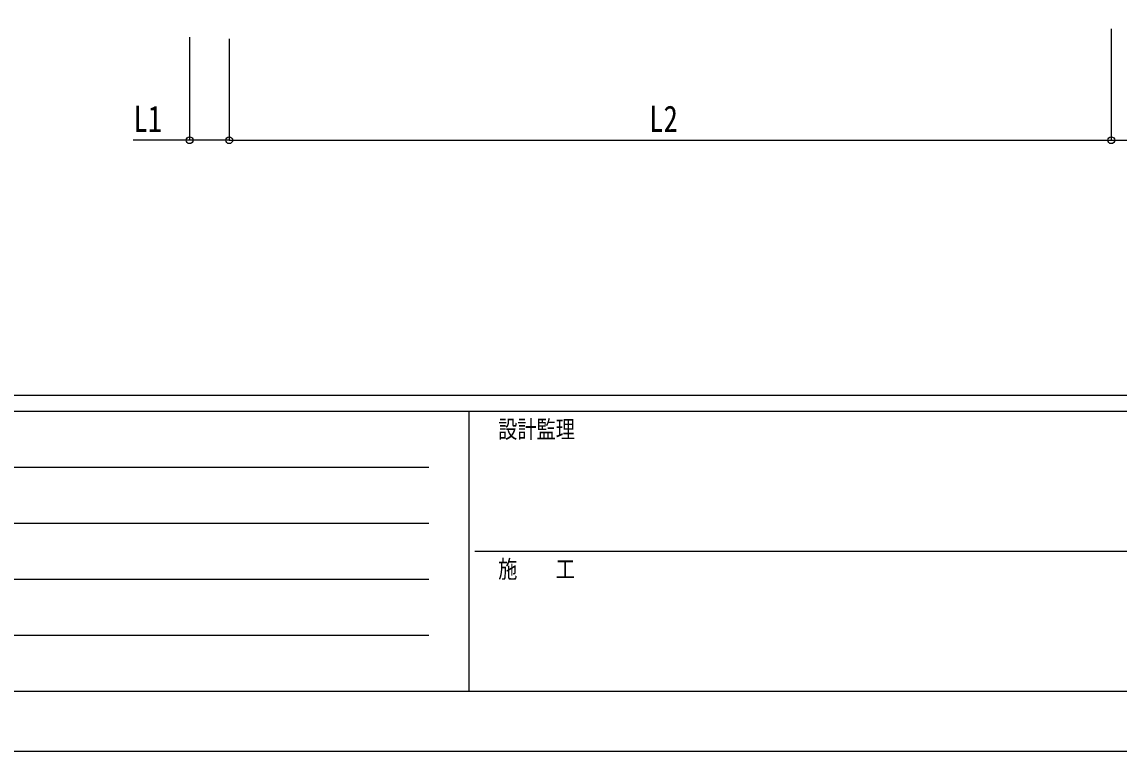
# Model space of a CAD drawing. Units: millimetres, scale not verified. Extents: x -10512 to 10512, y -7425 to 7425.
# Drawn here: x -4661 to -1228, y -7425 to -5145 of the extents above; entities that cross this region are included whole.
import ezdxf
from ezdxf.enums import TextEntityAlignment as Align

# ---------------------------------------------------------------- set-up
doc = ezdxf.new("R2010")
doc.units = ezdxf.units.MM
doc.header["$LTSCALE"] = 30
doc.layers.add('0-6_YKK_D', color=6, linetype='Continuous')
doc.layers.add('0-7_YKK_ZWAK', color=7, linetype='Continuous')
doc.styles.add('ＭＳ ゴシック', font='')
doc.styles.get('ＭＳ ゴシック').set_extended_font_data('MS Gothic')

msp = doc.modelspace()

# ---------------------------------------------------------------- linework, layer by layer
at = {"layer": '0-6_YKK_D'}
for p, q in [((-1252.34, -5165.95), (-1252.34, -5515.56)), ((-1252.34, -5165.95), (-1252.34, -5515.56)), ((-4136.34, -5192.37), (-4136.34, -5515.56)), ((-4012.34, -5197.46), (-4012.34, -5515.56)), ((-4012.34, -5197.46), (-4012.34, -5515.56)), ((-4012.34, -5514.56), (-1252.34, -5514.56)), ((-1252.34, -5514.56), (1507.66, -5514.56))]:
    msp.add_line(p, q, dxfattribs=at)
msp.add_lwpolyline([(-4012.34, -5514.56), (-4136.34, -5514.56), (-4313.44, -5514.56)], dxfattribs=at)
for centre in [(-4136.34, -5514.56), (-4012.34, -5514.56), (-4012.34, -5514.56), (-1252.34, -5514.56), (-1252.34, -5514.56)]:
    msp.add_circle(centre, 10.62, dxfattribs=at)
at = {"layer": '0-7_YKK_ZWAK'}
for p, q in [((9737.55, -6312.5), (-9762.45, -6312.5)), ((-3262.45, -6362.5), (-9762.45, -6362.5)), ((-3262.45, -6362.5), (-3262.45, -7237.5)), ((-12.45, -6362.5), (-3262.45, -6362.5)), ((-9656.2, -6537.5), (-3387.45, -6537.5)), ((-9656.2, -6712.5), (-3387.45, -6712.5)), ((-3243.7, -6800), (-12.45, -6800)), ((-9656.2, -6887.5), (-3387.45, -6887.5)), ((-9656.2, -7062.5), (-3387.45, -7062.5)), ((-9762.45, -7237.5), (-3262.45, -7237.5)), ((-3262.45, -7237.5), (-12.45, -7237.5))]:
    msp.add_line(p, q, dxfattribs=at)
msp.add_lwpolyline([(-10512.5, -7425), (10512.5, -7425), (10512.5, 7425), (-10512.5, 7425)], close=True, dxfattribs=at)

# ---------------------------------------------------------------- texts
at = {"layer": '0-6_YKK_D', "style": 'ＭＳ ゴシック', "width": 0.8}
for s, p in [('L1', (-4312.14, -5513.26)), ('L2', (-2698.34, -5513.26))]:
    msp.add_text(s, height=82.48, dxfattribs=at).set_placement(p, align=Align.BOTTOM_LEFT)
at = {"layer": '0-7_YKK_ZWAK', "style": 'ＭＳ ゴシック', "width": 0.8}
for s, p in [('設計監理', (-3170.78, -6462.5)), ('施\u3000\u3000工', (-3170.78, -6900))]:
    msp.add_text(s, height=54.99, dxfattribs=at).set_placement(p, align=Align.BOTTOM_LEFT)

doc.saveas('drawing.dxf')
